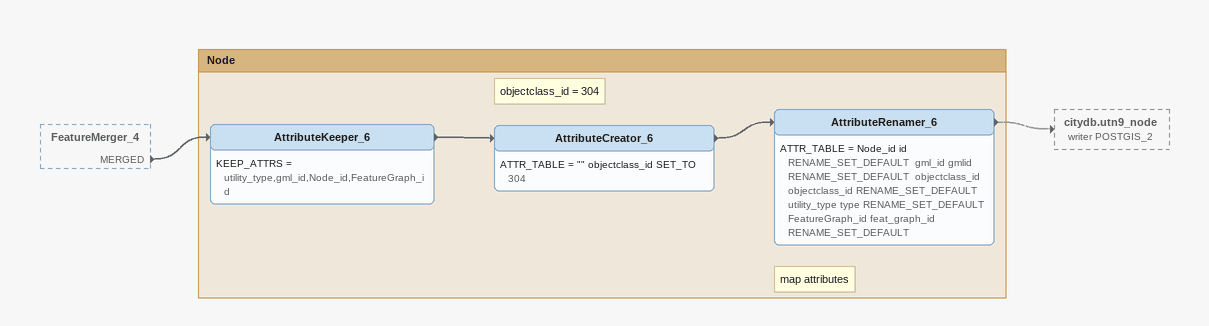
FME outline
FeatureMerger_4 [outside]
    MERGED -> AttributeKeeper_6

Bookmark: Node
AttributeKeeper_6
    KEEP_ATTRS = utility_type,gml_id,Node_id,FeatureGraph_id
    -> AttributeCreator_6
Note: objectclass_id = 304
AttributeCreator_6
    ATTR_TABLE = "" objectclass_id SET_TO 304
    -> AttributeRenamer_6
Note: map attributes
AttributeRenamer_6
    ATTR_TABLE = Node_id id RENAME_SET_DEFAULT  gml_id gmlid RENAME_SET_DEFAULT  objectclass_id objectclass_id RENAME_SET_DEFAULT  utility_type type RENAME_SET_DEFAULT  FeatureGraph_id feat_graph_id RENAME_SET_DEFAULT
    -> citydb.utn9_node (writer POSTGIS_2) [off]
